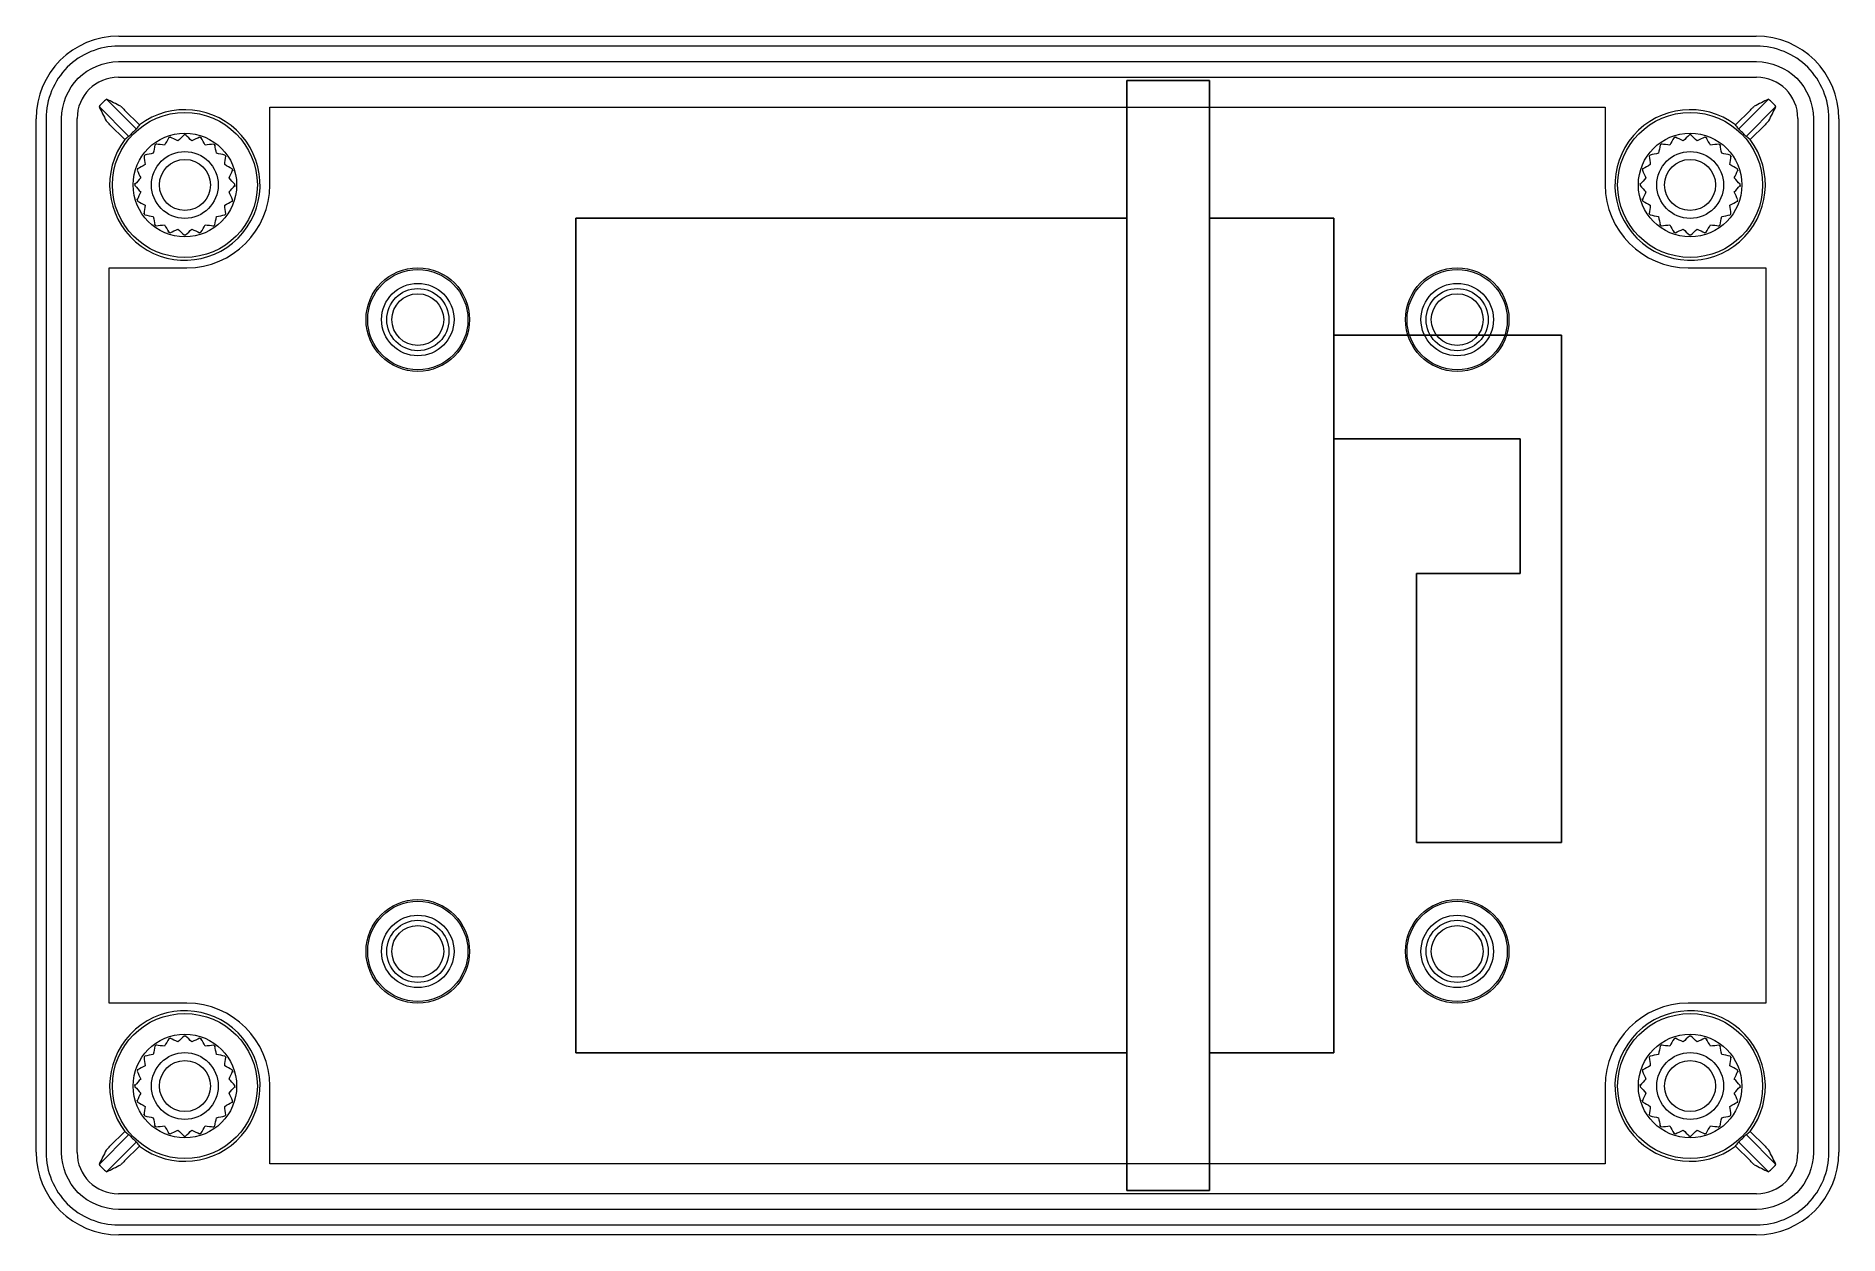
# Model space of a CAD drawing. Header units: millimetres. Extents: x 36.7 to 123.8, y 36.8 to 94.7.
import ezdxf

# ---------------------------------------------------------------- set-up
doc = ezdxf.new("R2010")
doc.units = ezdxf.units.MM
doc.layers.add('Visible (ANSI)', color=7, linetype='Continuous', lineweight=9)

msp = doc.modelspace()

# ---------------------------------------------------------------- linework, layer by layer
for p, q in [((89.388, 85.9), (89.388, 92.55)), ((89.388, 92.55), (93.388, 92.55)), ((93.388, 92.55), (93.388, 38.95)), ((62.788, 85.9), (89.388, 85.9)), ((62.788, 45.6), (62.788, 85.9)), ((89.388, 85.9), (89.388, 45.6)), ((93.388, 85.9), (99.388, 85.9)), ((99.388, 45.6), (99.388, 85.9)), ((110.388, 80.25), (99.388, 80.25)), ((110.388, 80.25), (110.388, 55.75)), ((108.388, 75.25), (99.388, 75.25)), ((108.388, 68.75), (108.388, 75.25)), ((103.388, 55.75), (103.388, 68.75)), ((103.388, 68.75), (108.388, 68.75)), ((110.388, 55.75), (103.388, 55.75)), ((89.388, 45.6), (62.788, 45.6)), ((89.388, 45.6), (89.388, 38.95)), ((93.388, 45.6), (99.388, 45.6)), ((89.388, 38.95), (93.388, 38.95))]:
    msp.add_line(p, q)
at = {"layer": 'Visible (ANSI)'}
for p, q in [((119.807, 94.205), (40.693, 94.205)), ((40.71, 94.687), (119.79, 94.687)), ((40.695, 93.454), (119.805, 93.454)), ((40.695, 92.704), (119.805, 92.704)), ((40.12, 91.641), (41.561, 90.2)), ((118.939, 90.2), (120.38, 91.641)), ((36.713, 40.81), (36.713, 90.69)), ((37.195, 90.707), (37.195, 40.793)), ((37.946, 40.795), (37.946, 90.705)), ((38.696, 40.795), (38.696, 90.705)), ((41.2, 89.839), (39.759, 91.28)), ((40.99, 91.117), (41.709, 90.398)), ((48, 87.5), (48, 91.25)), ((48, 91.25), (112.5, 91.25)), ((112.5, 91.25), (112.5, 87.5)), ((118.791, 90.398), (119.51, 91.117)), ((120.741, 91.28), (119.3, 89.839)), ((121.804, 90.705), (121.804, 40.795)), ((122.554, 90.705), (122.554, 40.795)), ((123.305, 40.793), (123.305, 90.707)), ((123.787, 90.69), (123.787, 40.81)), ((41.002, 89.691), (40.283, 90.41)), ((120.217, 90.41), (119.498, 89.691)), ((40.25, 83.5), (44, 83.5)), ((40.25, 48), (40.25, 83.5)), ((116.5, 83.5), (120.25, 83.5)), ((120.25, 83.5), (120.25, 48)), ((44, 48), (40.25, 48)), ((120.25, 48), (116.5, 48)), ((48, 40.25), (48, 44)), ((112.5, 44), (112.5, 40.25)), ((40.283, 41.09), (41.002, 41.809)), ((119.498, 41.809), (120.217, 41.09)), ((39.759, 40.22), (41.2, 41.661)), ((41.561, 41.3), (40.12, 39.859)), ((41.709, 41.102), (40.99, 40.383)), ((119.51, 40.383), (118.791, 41.102)), ((120.38, 39.859), (118.939, 41.3)), ((119.3, 41.661), (120.741, 40.22)), ((112.5, 40.25), (48, 40.25)), ((119.805, 38.796), (40.695, 38.796)), ((119.805, 38.046), (40.695, 38.046)), ((40.693, 37.295), (119.807, 37.295)), ((119.79, 36.813), (40.71, 36.813))]:
    msp.add_line(p, q, dxfattribs=at)
for centre, radius in [((43.9, 87.5), 3.5), ((116.6, 87.5), 3.5), ((43.9, 87.5), 2.5), ((116.6, 87.5), 2.5), ((43.9, 87.5), 1.613), ((116.6, 87.5), 1.613), ((43.9, 87.5), 1.232), ((116.6, 87.5), 1.232), ((55.15, 81), 2.5), ((55.15, 81), 2.421), ((55.15, 81), 1.75), ((105.35, 81), 2.5), ((105.35, 81), 2.421), ((105.35, 81), 1.75), ((55.15, 81), 1.5), ((55.15, 81), 1.25), ((105.35, 81), 1.5), ((105.35, 81), 1.25), ((55.15, 50.5), 2.5), ((55.15, 50.5), 2.421), ((55.15, 50.5), 1.75), ((105.35, 50.5), 2.5), ((105.35, 50.5), 2.421), ((105.35, 50.5), 1.75), ((55.15, 50.5), 1.5), ((55.15, 50.5), 1.25), ((105.35, 50.5), 1.5), ((105.35, 50.5), 1.25), ((43.9, 44), 3.5), ((116.6, 44), 3.5), ((43.9, 44), 2.5), ((116.6, 44), 2.5), ((43.9, 44), 1.613), ((116.6, 44), 1.613), ((43.9, 44), 1.232), ((116.6, 44), 1.232)]:
    msp.add_circle(centre, radius, dxfattribs=at)
for centre, radius, start, end in [((43.9, 87.5), 3.633, 142.91039, 127.08961), ((116.6, 87.5), 3.633, 52.91039, 37.08961), ((43.9, 87.5), 3.572, 130.89613, 139.10387), ((43.9, 87.5), 2.413, 107.19668, 108.80332), ((43.9, 87.5), 2.413, 89.19668, 90.80332), ((43.9, 87.5), 2.413, 71.19668, 72.80332), ((116.6, 87.5), 2.413, 107.19668, 108.80332), ((116.6, 87.5), 2.413, 89.19668, 90.80332), ((116.6, 87.5), 2.413, 71.19668, 72.80332), ((116.6, 87.5), 3.572, 40.89613, 49.10387), ((43.9, 87.5), 2.413, 143.19668, 144.80332), ((43.9, 87.5), 2.413, 125.19668, 126.80332), ((43.9, 87.5), 2.413, 53.19668, 54.80332), ((43.9, 87.5), 2.413, 35.19668, 36.80332), ((116.6, 87.5), 2.413, 143.19668, 144.80332), ((116.6, 87.5), 2.413, 125.19668, 126.80332), ((116.6, 87.5), 2.413, 53.19668, 54.80332), ((116.6, 87.5), 2.413, 35.19668, 36.80332), ((43.9, 87.5), 2.413, 161.19668, 162.80332), ((43.9, 87.5), 2.413, 17.19668, 18.80332), ((116.6, 87.5), 2.413, 161.19668, 162.80332), ((116.6, 87.5), 2.413, 17.19668, 18.80332), ((43.9, 87.5), 2.413, 179.19668, 180.80332), ((44, 87.5), 4, 270, 0), ((43.9, 87.5), 2.413, 359.19668, 0.80332), ((116.5, 87.5), 4, 180, 270), ((116.6, 87.5), 2.413, 179.19668, 180.80332), ((116.6, 87.5), 2.413, 359.19668, 0.80332), ((43.9, 87.5), 2.413, 197.19668, 198.80332), ((43.9, 87.5), 2.413, 341.19668, 342.80332), ((116.6, 87.5), 2.413, 197.19668, 198.80332), ((116.6, 87.5), 2.413, 341.19668, 342.80332), ((43.9, 87.5), 2.413, 215.19668, 216.80332), ((43.9, 87.5), 2.413, 233.19668, 234.80332), ((43.9, 87.5), 2.413, 305.19668, 306.80332), ((43.9, 87.5), 2.413, 323.19668, 324.80332), ((116.6, 87.5), 2.413, 215.19668, 216.80332), ((116.6, 87.5), 2.413, 233.19668, 234.80332), ((116.6, 87.5), 2.413, 305.19668, 306.80332), ((116.6, 87.5), 2.413, 323.19668, 324.80332), ((43.9, 87.5), 2.413, 251.19668, 252.80332), ((43.9, 87.5), 2.413, 269.19668, 270.80332), ((43.9, 87.5), 2.413, 287.19668, 288.80332), ((116.6, 87.5), 2.413, 251.19668, 252.80332), ((116.6, 87.5), 2.413, 269.19668, 270.80332), ((116.6, 87.5), 2.413, 287.19668, 288.80332), ((44, 44), 4, 0, 90), ((116.5, 44), 4, 90, 180), ((43.9, 44), 3.633, 232.91039, 217.08961), ((116.6, 44), 3.633, 322.91039, 307.08961), ((43.9, 44), 2.413, 107.19668, 108.80332), ((43.9, 44), 2.413, 89.19668, 90.80332), ((43.9, 44), 2.413, 71.19668, 72.80332), ((116.6, 44), 2.413, 107.19668, 108.80332), ((116.6, 44), 2.413, 89.19668, 90.80332), ((116.6, 44), 2.413, 71.19668, 72.80332), ((43.9, 44), 2.413, 143.19668, 144.80332), ((43.9, 44), 2.413, 125.19668, 126.80332), ((43.9, 44), 2.413, 53.19668, 54.80332), ((43.9, 44), 2.413, 35.19668, 36.80332), ((116.6, 44), 2.413, 143.19668, 144.80332), ((116.6, 44), 2.413, 125.19668, 126.80332), ((116.6, 44), 2.413, 53.19668, 54.80332), ((116.6, 44), 2.413, 35.19668, 36.80332), ((43.9, 44), 2.413, 161.19668, 162.80332), ((43.9, 44), 2.413, 17.19668, 18.80332), ((116.6, 44), 2.413, 161.19668, 162.80332), ((116.6, 44), 2.413, 17.19668, 18.80332), ((43.9, 44), 2.413, 179.19668, 180.80332), ((43.9, 44), 2.413, 359.19668, 0.80332), ((116.6, 44), 2.413, 179.19668, 180.80332), ((116.6, 44), 2.413, 359.19668, 0.80332), ((43.9, 44), 2.413, 197.19668, 198.80332), ((43.9, 44), 2.413, 341.19668, 342.80332), ((116.6, 44), 2.413, 197.19668, 198.80332), ((116.6, 44), 2.413, 341.19668, 342.80332), ((43.9, 44), 2.413, 215.19668, 216.80332), ((43.9, 44), 2.413, 233.19668, 234.80332), ((43.9, 44), 2.413, 305.19668, 306.80332), ((43.9, 44), 2.413, 323.19668, 324.80332), ((116.6, 44), 2.413, 215.19668, 216.80332), ((116.6, 44), 2.413, 233.19668, 234.80332), ((116.6, 44), 2.413, 305.19668, 306.80332), ((116.6, 44), 2.413, 323.19668, 324.80332), ((43.9, 44), 3.572, 220.89613, 229.10387), ((43.9, 44), 2.413, 251.19668, 252.80332), ((43.9, 44), 2.413, 269.19668, 270.80332), ((43.9, 44), 2.413, 287.19668, 288.80332), ((116.6, 44), 2.413, 251.19668, 252.80332), ((116.6, 44), 2.413, 269.19668, 270.80332), ((116.6, 44), 2.413, 287.19668, 288.80332), ((116.6, 44), 3.572, 310.89613, 319.10387)]:
    msp.add_arc(centre, radius, start, end, dxfattribs=at)
for centre, major_axis, ratio, start_param, end_param in [((40.715, 90.685), (-2.832, 2.832), 0.998783, 5.498396, 7.067974), ((119.785, 90.685), (2.832, 2.832), 0.998783, 5.498396, 7.067974), ((40.698, 90.702), (-1.416, 1.416), 0.998783, 5.498396, 7.067974), ((119.802, 90.702), (1.416, 1.416), 0.998783, 5.498396, 7.067974), ((41.344, 90.056), (-1.416, 1.416), 0.998783, 6.15502, 6.41135), ((40.832, 90.568), (-5.59, 2.895), 0.101071, 4.769881, 4.892251), ((119.668, 90.568), (5.59, 2.895), 0.101071, 1.390934, 1.513304), ((119.156, 90.056), (1.416, 1.416), 0.998783, 6.15502, 6.41135), ((40.832, 90.568), (-2.895, 5.59), 0.101071, 1.390934, 1.513304), ((119.668, 90.568), (2.895, 5.59), 0.101071, 4.769881, 4.892251), ((43.239, 86.839), (-2.646, -2.646), 0.968252, 4.529713, 4.59577), ((44.561, 88.161), (2.646, 2.646), 0.968252, 1.687415, 1.753472), ((115.939, 88.161), (-2.646, 2.646), 0.968252, 4.529713, 4.59577), ((117.261, 86.839), (-2.646, 2.646), 0.968252, 4.829008, 4.895065), ((43.239, 44.661), (-2.646, 2.646), 0.968252, 1.687415, 1.753472), ((117.261, 44.661), (2.646, 2.646), 0.968252, 4.529713, 4.59577), ((44.561, 43.339), (-2.646, 2.646), 0.968252, 1.388121, 1.454177), ((115.939, 43.339), (-2.646, -2.646), 0.968252, 1.687415, 1.753472), ((40.715, 40.815), (-2.832, -2.832), 0.998783, 5.498396, 7.067974), ((40.698, 40.798), (-1.416, -1.416), 0.998783, 5.498396, 7.067974), ((40.832, 40.932), (-2.895, -5.59), 0.101071, 4.769881, 4.892251), ((41.344, 41.444), (-1.416, -1.416), 0.998783, 6.15502, 6.41135), ((40.832, 40.932), (-5.59, -2.895), 0.101071, 1.390934, 1.513304), ((119.668, 40.932), (5.59, -2.895), 0.101071, 4.769881, 4.892251), ((119.785, 40.815), (2.832, -2.832), 0.998783, 5.498396, 7.067974), ((119.802, 40.798), (1.416, -1.416), 0.998783, 5.498396, 7.067974), ((119.156, 41.444), (1.416, -1.416), 0.998783, 6.15502, 6.41135), ((119.668, 40.932), (2.895, -5.59), 0.101071, 1.390934, 1.513304)]:
    msp.add_ellipse(centre, major_axis=major_axis, ratio=ratio, start_param=start_param, end_param=end_param, dxfattribs=at)
for points in [[(40.693, 94.205), (39.777, 94.205), (37.953, 93.447), (37.195, 91.623), (37.195, 90.707)], [(123.305, 90.707), (123.305, 91.623), (122.547, 93.447), (120.723, 94.205), (119.807, 94.205)], [(37.946, 90.705), (37.946, 91.424), (38.542, 92.858), (39.976, 93.454), (40.695, 93.454)], [(119.805, 93.454), (120.524, 93.454), (121.958, 92.858), (122.554, 91.424), (122.554, 90.705)], [(43.122, 89.784), (43.055, 89.664), (42.987, 89.544), (42.92, 89.424)], [(43.187, 89.805), (43.2, 89.809), (43.213, 89.813), (43.226, 89.817)], [(43.562, 89.632), (43.437, 89.69), (43.312, 89.748), (43.187, 89.805)], [(43.866, 89.913), (43.765, 89.819), (43.664, 89.726), (43.562, 89.632)], [(44.238, 89.632), (44.136, 89.726), (44.035, 89.819), (43.934, 89.913)], [(43.934, 89.913), (43.947, 89.913), (43.961, 89.912), (43.974, 89.912)], [(44.613, 89.805), (44.488, 89.748), (44.363, 89.69), (44.238, 89.632)], [(44.88, 89.424), (44.813, 89.544), (44.745, 89.664), (44.678, 89.784)], [(44.678, 89.784), (44.691, 89.78), (44.703, 89.775), (44.716, 89.771)], [(115.822, 89.784), (115.755, 89.664), (115.687, 89.544), (115.62, 89.424)], [(115.887, 89.805), (115.9, 89.809), (115.913, 89.813), (115.926, 89.817)], [(116.262, 89.632), (116.137, 89.69), (116.012, 89.748), (115.887, 89.805)], [(116.566, 89.913), (116.465, 89.819), (116.364, 89.726), (116.262, 89.632)], [(116.938, 89.632), (116.836, 89.726), (116.735, 89.819), (116.634, 89.913)], [(116.634, 89.913), (116.647, 89.913), (116.661, 89.912), (116.674, 89.912)], [(117.313, 89.805), (117.188, 89.748), (117.063, 89.69), (116.938, 89.632)], [(117.58, 89.424), (117.513, 89.544), (117.445, 89.664), (117.378, 89.784)], [(117.378, 89.784), (117.391, 89.78), (117.403, 89.775), (117.416, 89.771)], [(41.928, 88.891), (41.944, 88.754), (41.96, 88.617), (41.976, 88.48)], [(42.373, 89.027), (42.238, 89), (42.103, 88.973), (41.968, 88.946)], [(41.968, 88.946), (41.976, 88.956), (41.984, 88.967), (41.993, 88.978)], [(42.454, 89.432), (42.427, 89.297), (42.4, 89.162), (42.373, 89.027)], [(42.509, 89.472), (42.52, 89.48), (42.531, 89.487), (42.543, 89.495)], [(42.92, 89.424), (42.783, 89.44), (42.646, 89.456), (42.509, 89.472)], [(45.291, 89.472), (45.154, 89.456), (45.017, 89.44), (44.88, 89.424)], [(45.427, 89.027), (45.4, 89.162), (45.373, 89.297), (45.346, 89.432)], [(45.346, 89.432), (45.356, 89.424), (45.367, 89.416), (45.378, 89.407)], [(45.832, 88.946), (45.697, 88.973), (45.562, 89), (45.427, 89.027)], [(45.824, 88.48), (45.84, 88.617), (45.856, 88.754), (45.872, 88.891)], [(45.872, 88.891), (45.88, 88.88), (45.887, 88.869), (45.895, 88.857)], [(114.628, 88.891), (114.644, 88.754), (114.66, 88.617), (114.676, 88.48)], [(115.073, 89.027), (114.938, 89), (114.803, 88.973), (114.668, 88.946)], [(114.668, 88.946), (114.676, 88.956), (114.684, 88.967), (114.693, 88.978)], [(115.154, 89.432), (115.127, 89.297), (115.1, 89.162), (115.073, 89.027)], [(115.209, 89.472), (115.22, 89.48), (115.231, 89.487), (115.243, 89.495)], [(115.62, 89.424), (115.483, 89.44), (115.346, 89.456), (115.209, 89.472)], [(117.991, 89.472), (117.854, 89.456), (117.717, 89.44), (117.58, 89.424)], [(118.127, 89.027), (118.1, 89.162), (118.073, 89.297), (118.046, 89.432)], [(118.046, 89.432), (118.056, 89.424), (118.067, 89.416), (118.078, 89.407)], [(118.532, 88.946), (118.397, 88.973), (118.262, 89), (118.127, 89.027)], [(118.524, 88.48), (118.54, 88.617), (118.556, 88.754), (118.572, 88.891)], [(118.572, 88.891), (118.58, 88.88), (118.587, 88.869), (118.595, 88.857)], [(41.595, 88.213), (41.652, 88.088), (41.71, 87.963), (41.768, 87.838)], [(41.976, 88.48), (41.856, 88.413), (41.736, 88.345), (41.616, 88.278)], [(41.616, 88.278), (41.62, 88.291), (41.625, 88.303), (41.629, 88.316)], [(46.184, 88.278), (46.064, 88.345), (45.944, 88.413), (45.824, 88.48)], [(46.032, 87.838), (46.09, 87.963), (46.148, 88.088), (46.205, 88.213)], [(46.205, 88.213), (46.209, 88.2), (46.213, 88.187), (46.217, 88.174)], [(114.295, 88.213), (114.352, 88.088), (114.41, 87.963), (114.468, 87.838)], [(114.676, 88.48), (114.556, 88.413), (114.436, 88.345), (114.316, 88.278)], [(114.316, 88.278), (114.32, 88.291), (114.325, 88.303), (114.329, 88.316)], [(118.884, 88.278), (118.764, 88.345), (118.644, 88.413), (118.524, 88.48)], [(118.732, 87.838), (118.79, 87.963), (118.848, 88.088), (118.905, 88.213)], [(118.905, 88.213), (118.909, 88.2), (118.913, 88.187), (118.917, 88.174)], [(41.768, 87.838), (41.674, 87.736), (41.581, 87.635), (41.487, 87.534)], [(41.487, 87.534), (41.487, 87.547), (41.488, 87.561), (41.488, 87.574)], [(41.487, 87.466), (41.581, 87.365), (41.674, 87.264), (41.768, 87.162)], [(41.768, 87.162), (41.71, 87.037), (41.652, 86.912), (41.595, 86.787)], [(46.313, 87.534), (46.219, 87.635), (46.126, 87.736), (46.032, 87.838)], [(46.032, 87.162), (46.126, 87.264), (46.219, 87.365), (46.313, 87.466)], [(46.205, 86.787), (46.148, 86.912), (46.09, 87.037), (46.032, 87.162)], [(46.313, 87.466), (46.313, 87.453), (46.312, 87.439), (46.312, 87.426)], [(114.468, 87.838), (114.374, 87.736), (114.281, 87.635), (114.187, 87.534)], [(114.187, 87.534), (114.187, 87.547), (114.188, 87.561), (114.188, 87.574)], [(114.187, 87.466), (114.281, 87.365), (114.374, 87.264), (114.468, 87.162)], [(114.468, 87.162), (114.41, 87.037), (114.352, 86.912), (114.295, 86.787)], [(119.013, 87.534), (118.919, 87.635), (118.826, 87.736), (118.732, 87.838)], [(118.732, 87.162), (118.826, 87.264), (118.919, 87.365), (119.013, 87.466)], [(118.905, 86.787), (118.848, 86.912), (118.79, 87.037), (118.732, 87.162)], [(119.013, 87.466), (119.013, 87.453), (119.012, 87.439), (119.012, 87.426)], [(41.595, 86.787), (41.591, 86.8), (41.587, 86.813), (41.583, 86.826)], [(41.616, 86.722), (41.736, 86.655), (41.856, 86.587), (41.976, 86.52)], [(41.976, 86.52), (41.96, 86.383), (41.944, 86.246), (41.928, 86.109)], [(45.824, 86.52), (45.944, 86.587), (46.064, 86.655), (46.184, 86.722)], [(45.872, 86.109), (45.856, 86.246), (45.84, 86.383), (45.824, 86.52)], [(46.184, 86.722), (46.18, 86.709), (46.175, 86.697), (46.171, 86.684)], [(114.295, 86.787), (114.291, 86.8), (114.287, 86.813), (114.283, 86.826)], [(114.316, 86.722), (114.436, 86.655), (114.556, 86.587), (114.676, 86.52)], [(114.676, 86.52), (114.66, 86.383), (114.644, 86.246), (114.628, 86.109)], [(118.524, 86.52), (118.644, 86.587), (118.764, 86.655), (118.884, 86.722)], [(118.572, 86.109), (118.556, 86.246), (118.54, 86.383), (118.524, 86.52)], [(118.884, 86.722), (118.88, 86.709), (118.875, 86.697), (118.871, 86.684)], [(41.928, 86.109), (41.92, 86.12), (41.913, 86.131), (41.905, 86.143)], [(41.968, 86.054), (42.103, 86.027), (42.238, 86), (42.373, 85.973)], [(42.373, 85.973), (42.4, 85.838), (42.427, 85.703), (42.454, 85.568)], [(42.454, 85.568), (42.444, 85.576), (42.433, 85.584), (42.422, 85.593)], [(42.509, 85.528), (42.646, 85.544), (42.783, 85.56), (42.92, 85.576)], [(42.92, 85.576), (42.987, 85.456), (43.055, 85.336), (43.122, 85.216)], [(43.187, 85.195), (43.312, 85.252), (43.437, 85.31), (43.562, 85.368)], [(43.562, 85.368), (43.664, 85.274), (43.765, 85.181), (43.866, 85.087)], [(43.934, 85.087), (44.035, 85.181), (44.136, 85.274), (44.238, 85.368)], [(44.238, 85.368), (44.363, 85.31), (44.488, 85.252), (44.613, 85.195)], [(44.678, 85.216), (44.745, 85.336), (44.813, 85.456), (44.88, 85.576)], [(44.88, 85.576), (45.017, 85.56), (45.154, 85.544), (45.291, 85.528)], [(45.291, 85.528), (45.28, 85.52), (45.269, 85.513), (45.257, 85.505)], [(45.346, 85.568), (45.373, 85.703), (45.4, 85.838), (45.427, 85.973)], [(45.427, 85.973), (45.562, 86), (45.697, 86.027), (45.832, 86.054)], [(45.832, 86.054), (45.824, 86.044), (45.816, 86.033), (45.807, 86.022)], [(114.628, 86.109), (114.62, 86.12), (114.613, 86.131), (114.605, 86.143)], [(114.668, 86.054), (114.803, 86.027), (114.938, 86), (115.073, 85.973)], [(115.073, 85.973), (115.1, 85.838), (115.127, 85.703), (115.154, 85.568)], [(115.154, 85.568), (115.144, 85.576), (115.133, 85.584), (115.122, 85.593)], [(115.209, 85.528), (115.346, 85.544), (115.483, 85.56), (115.62, 85.576)], [(115.62, 85.576), (115.687, 85.456), (115.755, 85.336), (115.822, 85.216)], [(115.887, 85.195), (116.012, 85.252), (116.137, 85.31), (116.262, 85.368)], [(116.262, 85.368), (116.364, 85.274), (116.465, 85.181), (116.566, 85.087)], [(116.634, 85.087), (116.735, 85.181), (116.836, 85.274), (116.938, 85.368)], [(116.938, 85.368), (117.063, 85.31), (117.188, 85.252), (117.313, 85.195)], [(117.378, 85.216), (117.445, 85.336), (117.513, 85.456), (117.58, 85.576)], [(117.58, 85.576), (117.717, 85.56), (117.854, 85.544), (117.991, 85.528)], [(117.991, 85.528), (117.98, 85.52), (117.969, 85.513), (117.957, 85.505)], [(118.046, 85.568), (118.073, 85.703), (118.1, 85.838), (118.127, 85.973)], [(118.127, 85.973), (118.262, 86), (118.397, 86.027), (118.532, 86.054)], [(118.532, 86.054), (118.524, 86.044), (118.516, 86.033), (118.507, 86.022)], [(43.122, 85.216), (43.109, 85.22), (43.097, 85.225), (43.084, 85.229)], [(43.866, 85.087), (43.853, 85.087), (43.839, 85.088), (43.826, 85.088)], [(44.613, 85.195), (44.6, 85.191), (44.587, 85.187), (44.574, 85.183)], [(115.822, 85.216), (115.809, 85.22), (115.797, 85.225), (115.784, 85.229)], [(116.566, 85.087), (116.553, 85.087), (116.539, 85.088), (116.526, 85.088)], [(117.313, 85.195), (117.3, 85.191), (117.287, 85.187), (117.274, 85.183)], [(43.122, 46.284), (43.055, 46.164), (42.987, 46.044), (42.92, 45.924)], [(43.187, 46.305), (43.2, 46.309), (43.213, 46.313), (43.226, 46.317)], [(43.562, 46.132), (43.437, 46.19), (43.312, 46.248), (43.187, 46.305)], [(43.866, 46.413), (43.765, 46.319), (43.664, 46.226), (43.562, 46.132)], [(44.238, 46.132), (44.136, 46.226), (44.035, 46.319), (43.934, 46.413)], [(43.934, 46.413), (43.947, 46.413), (43.961, 46.412), (43.974, 46.412)], [(44.613, 46.305), (44.488, 46.248), (44.363, 46.19), (44.238, 46.132)], [(44.88, 45.924), (44.813, 46.044), (44.745, 46.164), (44.678, 46.284)], [(44.678, 46.284), (44.691, 46.28), (44.703, 46.275), (44.716, 46.271)], [(115.822, 46.284), (115.755, 46.164), (115.687, 46.044), (115.62, 45.924)], [(115.887, 46.305), (115.9, 46.309), (115.913, 46.313), (115.926, 46.317)], [(116.262, 46.132), (116.137, 46.19), (116.012, 46.248), (115.887, 46.305)], [(116.566, 46.413), (116.465, 46.319), (116.364, 46.226), (116.262, 46.132)], [(116.938, 46.132), (116.836, 46.226), (116.735, 46.319), (116.634, 46.413)], [(116.634, 46.413), (116.647, 46.413), (116.661, 46.412), (116.674, 46.412)], [(117.313, 46.305), (117.188, 46.248), (117.063, 46.19), (116.938, 46.132)], [(117.58, 45.924), (117.513, 46.044), (117.445, 46.164), (117.378, 46.284)], [(117.378, 46.284), (117.391, 46.28), (117.403, 46.275), (117.416, 46.271)], [(41.928, 45.391), (41.944, 45.254), (41.96, 45.117), (41.976, 44.98)], [(42.373, 45.527), (42.238, 45.5), (42.103, 45.473), (41.968, 45.446)], [(41.968, 45.446), (41.976, 45.456), (41.984, 45.467), (41.993, 45.478)], [(42.454, 45.932), (42.427, 45.797), (42.4, 45.662), (42.373, 45.527)], [(42.509, 45.972), (42.52, 45.98), (42.531, 45.987), (42.543, 45.995)], [(42.92, 45.924), (42.783, 45.94), (42.646, 45.956), (42.509, 45.972)], [(45.291, 45.972), (45.154, 45.956), (45.017, 45.94), (44.88, 45.924)], [(45.427, 45.527), (45.4, 45.662), (45.373, 45.797), (45.346, 45.932)], [(45.346, 45.932), (45.356, 45.924), (45.367, 45.916), (45.378, 45.907)], [(45.832, 45.446), (45.697, 45.473), (45.562, 45.5), (45.427, 45.527)], [(45.824, 44.98), (45.84, 45.117), (45.856, 45.254), (45.872, 45.391)], [(45.872, 45.391), (45.88, 45.38), (45.887, 45.369), (45.895, 45.357)], [(114.628, 45.391), (114.644, 45.254), (114.66, 45.117), (114.676, 44.98)], [(115.073, 45.527), (114.938, 45.5), (114.803, 45.473), (114.668, 45.446)], [(114.668, 45.446), (114.676, 45.456), (114.684, 45.467), (114.693, 45.478)], [(115.154, 45.932), (115.127, 45.797), (115.1, 45.662), (115.073, 45.527)], [(115.209, 45.972), (115.22, 45.98), (115.231, 45.987), (115.243, 45.995)], [(115.62, 45.924), (115.483, 45.94), (115.346, 45.956), (115.209, 45.972)], [(117.991, 45.972), (117.854, 45.956), (117.717, 45.94), (117.58, 45.924)], [(118.127, 45.527), (118.1, 45.662), (118.073, 45.797), (118.046, 45.932)], [(118.046, 45.932), (118.056, 45.924), (118.067, 45.916), (118.078, 45.907)], [(118.532, 45.446), (118.397, 45.473), (118.262, 45.5), (118.127, 45.527)], [(118.524, 44.98), (118.54, 45.117), (118.556, 45.254), (118.572, 45.391)], [(118.572, 45.391), (118.58, 45.38), (118.587, 45.369), (118.595, 45.357)], [(41.595, 44.713), (41.652, 44.588), (41.71, 44.463), (41.768, 44.338)], [(41.976, 44.98), (41.856, 44.913), (41.736, 44.845), (41.616, 44.778)], [(41.616, 44.778), (41.62, 44.791), (41.625, 44.803), (41.629, 44.816)], [(46.184, 44.778), (46.064, 44.845), (45.944, 44.913), (45.824, 44.98)], [(46.032, 44.338), (46.09, 44.463), (46.148, 44.588), (46.205, 44.713)], [(46.205, 44.713), (46.209, 44.7), (46.213, 44.687), (46.217, 44.674)], [(114.295, 44.713), (114.352, 44.588), (114.41, 44.463), (114.468, 44.338)], [(114.676, 44.98), (114.556, 44.913), (114.436, 44.845), (114.316, 44.778)], [(114.316, 44.778), (114.32, 44.791), (114.325, 44.803), (114.329, 44.816)], [(118.884, 44.778), (118.764, 44.845), (118.644, 44.913), (118.524, 44.98)], [(118.732, 44.338), (118.79, 44.463), (118.848, 44.588), (118.905, 44.713)], [(118.905, 44.713), (118.909, 44.7), (118.913, 44.687), (118.917, 44.674)], [(41.768, 44.338), (41.674, 44.236), (41.581, 44.135), (41.487, 44.034)], [(41.487, 44.034), (41.487, 44.047), (41.488, 44.061), (41.488, 44.074)], [(41.487, 43.966), (41.581, 43.865), (41.674, 43.764), (41.768, 43.662)], [(41.768, 43.662), (41.71, 43.537), (41.652, 43.412), (41.595, 43.287)], [(46.313, 44.034), (46.219, 44.135), (46.126, 44.236), (46.032, 44.338)], [(46.032, 43.662), (46.126, 43.764), (46.219, 43.865), (46.313, 43.966)], [(46.205, 43.287), (46.148, 43.412), (46.09, 43.537), (46.032, 43.662)], [(46.313, 43.966), (46.313, 43.953), (46.312, 43.939), (46.312, 43.926)], [(114.468, 44.338), (114.374, 44.236), (114.281, 44.135), (114.187, 44.034)], [(114.187, 44.034), (114.187, 44.047), (114.188, 44.061), (114.188, 44.074)], [(114.187, 43.966), (114.281, 43.865), (114.374, 43.764), (114.468, 43.662)], [(114.468, 43.662), (114.41, 43.537), (114.352, 43.412), (114.295, 43.287)], [(119.013, 44.034), (118.919, 44.135), (118.826, 44.236), (118.732, 44.338)], [(118.732, 43.662), (118.826, 43.764), (118.919, 43.865), (119.013, 43.966)], [(118.905, 43.287), (118.848, 43.412), (118.79, 43.537), (118.732, 43.662)], [(119.013, 43.966), (119.013, 43.953), (119.012, 43.939), (119.012, 43.926)], [(41.595, 43.287), (41.591, 43.3), (41.587, 43.313), (41.583, 43.326)], [(41.616, 43.222), (41.736, 43.155), (41.856, 43.087), (41.976, 43.02)], [(41.976, 43.02), (41.96, 42.883), (41.944, 42.746), (41.928, 42.609)], [(45.824, 43.02), (45.944, 43.087), (46.064, 43.155), (46.184, 43.222)], [(45.872, 42.609), (45.856, 42.746), (45.84, 42.883), (45.824, 43.02)], [(46.184, 43.222), (46.18, 43.209), (46.175, 43.197), (46.171, 43.184)], [(114.295, 43.287), (114.291, 43.3), (114.287, 43.313), (114.283, 43.326)], [(114.316, 43.222), (114.436, 43.155), (114.556, 43.087), (114.676, 43.02)], [(114.676, 43.02), (114.66, 42.883), (114.644, 42.746), (114.628, 42.609)], [(118.524, 43.02), (118.644, 43.087), (118.764, 43.155), (118.884, 43.222)], [(118.572, 42.609), (118.556, 42.746), (118.54, 42.883), (118.524, 43.02)], [(118.884, 43.222), (118.88, 43.209), (118.875, 43.197), (118.871, 43.184)], [(41.928, 42.609), (41.92, 42.62), (41.913, 42.631), (41.905, 42.643)], [(41.968, 42.554), (42.103, 42.527), (42.238, 42.5), (42.373, 42.473)], [(42.373, 42.473), (42.4, 42.338), (42.427, 42.203), (42.454, 42.068)], [(42.454, 42.068), (42.444, 42.076), (42.433, 42.084), (42.422, 42.093)], [(42.509, 42.028), (42.646, 42.044), (42.783, 42.06), (42.92, 42.076)], [(42.92, 42.076), (42.987, 41.956), (43.055, 41.836), (43.122, 41.716)], [(43.187, 41.695), (43.312, 41.752), (43.437, 41.81), (43.562, 41.868)], [(43.562, 41.868), (43.664, 41.774), (43.765, 41.681), (43.866, 41.587)], [(43.934, 41.587), (44.035, 41.681), (44.136, 41.774), (44.238, 41.868)], [(44.238, 41.868), (44.363, 41.81), (44.488, 41.752), (44.613, 41.695)], [(44.678, 41.716), (44.745, 41.836), (44.813, 41.956), (44.88, 42.076)], [(44.88, 42.076), (45.017, 42.06), (45.154, 42.044), (45.291, 42.028)], [(45.291, 42.028), (45.28, 42.02), (45.269, 42.013), (45.257, 42.005)], [(45.346, 42.068), (45.373, 42.203), (45.4, 42.338), (45.427, 42.473)], [(45.427, 42.473), (45.562, 42.5), (45.697, 42.527), (45.832, 42.554)], [(45.832, 42.554), (45.824, 42.544), (45.816, 42.533), (45.807, 42.522)], [(114.628, 42.609), (114.62, 42.62), (114.613, 42.631), (114.605, 42.643)], [(114.668, 42.554), (114.803, 42.527), (114.938, 42.5), (115.073, 42.473)], [(115.073, 42.473), (115.1, 42.338), (115.127, 42.203), (115.154, 42.068)], [(115.154, 42.068), (115.144, 42.076), (115.133, 42.084), (115.122, 42.093)], [(115.209, 42.028), (115.346, 42.044), (115.483, 42.06), (115.62, 42.076)], [(115.62, 42.076), (115.687, 41.956), (115.755, 41.836), (115.822, 41.716)], [(115.887, 41.695), (116.012, 41.752), (116.137, 41.81), (116.262, 41.868)], [(116.262, 41.868), (116.364, 41.774), (116.465, 41.681), (116.566, 41.587)], [(116.634, 41.587), (116.735, 41.681), (116.836, 41.774), (116.938, 41.868)], [(116.938, 41.868), (117.063, 41.81), (117.188, 41.752), (117.313, 41.695)], [(117.378, 41.716), (117.445, 41.836), (117.513, 41.956), (117.58, 42.076)], [(117.58, 42.076), (117.717, 42.06), (117.854, 42.044), (117.991, 42.028)], [(117.991, 42.028), (117.98, 42.02), (117.969, 42.013), (117.957, 42.005)], [(118.046, 42.068), (118.073, 42.203), (118.1, 42.338), (118.127, 42.473)], [(118.127, 42.473), (118.262, 42.5), (118.397, 42.527), (118.532, 42.554)], [(118.532, 42.554), (118.524, 42.544), (118.516, 42.533), (118.507, 42.522)], [(43.122, 41.716), (43.109, 41.72), (43.097, 41.725), (43.084, 41.729)], [(43.866, 41.587), (43.853, 41.587), (43.839, 41.588), (43.826, 41.588)], [(44.613, 41.695), (44.6, 41.691), (44.587, 41.687), (44.574, 41.683)], [(115.822, 41.716), (115.809, 41.72), (115.797, 41.725), (115.784, 41.729)], [(116.566, 41.587), (116.553, 41.587), (116.539, 41.588), (116.526, 41.588)], [(117.313, 41.695), (117.3, 41.691), (117.287, 41.687), (117.274, 41.683)], [(37.195, 40.793), (37.195, 39.877), (37.953, 38.053), (39.777, 37.295), (40.693, 37.295)], [(40.695, 38.046), (39.976, 38.046), (38.542, 38.642), (37.946, 40.076), (37.946, 40.795)], [(122.554, 40.795), (122.554, 40.076), (121.958, 38.642), (120.524, 38.046), (119.805, 38.046)], [(119.807, 37.295), (120.723, 37.295), (122.547, 38.053), (123.305, 39.877), (123.305, 40.793)]]:
    msp.add_open_spline(points, degree=3, dxfattribs=at)
for points, knots in [([(40.283, 90.41), (40.26, 90.433), (40.237, 90.456), (40.194, 90.5), (40.174, 90.52), (40.14, 90.555), (40.127, 90.569), (40.108, 90.589), (40.103, 90.595), (40.102, 90.597)], [-0.03898172, -0.03898172, -0.03898172, -0.03898172, -0.02927048, -0.02927048, -0.01920881, -0.01920881, -0.00950064, -0.00950064, 0, 0, 0, 0]), ([(40.803, 91.298), (40.805, 91.297), (40.81, 91.293), (40.828, 91.276), (40.841, 91.264), (40.874, 91.232), (40.894, 91.212), (40.94, 91.167), (40.965, 91.142), (40.99, 91.117)], [-0.03904626, -0.03904626, -0.03904626, -0.03904626, -0.03001258, -0.03001258, -0.02089807, -0.02089807, -0.01059339, -0.01059339, 0, 0, 0, 0]), ([(119.51, 91.117), (119.533, 91.14), (119.556, 91.163), (119.6, 91.206), (119.62, 91.226), (119.655, 91.26), (119.669, 91.273), (119.689, 91.292), (119.695, 91.297), (119.697, 91.298)], [-0.03898172, -0.03898172, -0.03898172, -0.03898172, -0.02927048, -0.02927048, -0.01920881, -0.01920881, -0.00950064, -0.00950064, 0, 0, 0, 0]), ([(120.398, 90.597), (120.397, 90.595), (120.393, 90.59), (120.376, 90.572), (120.364, 90.559), (120.332, 90.526), (120.312, 90.506), (120.267, 90.46), (120.242, 90.435), (120.217, 90.41)], [-0.03904626, -0.03904626, -0.03904626, -0.03904626, -0.03001258, -0.03001258, -0.02089807, -0.02089807, -0.01059339, -0.01059339, 0, 0, 0, 0]), ([(40.102, 40.903), (40.103, 40.905), (40.107, 40.91), (40.124, 40.928), (40.136, 40.941), (40.168, 40.974), (40.188, 40.994), (40.233, 41.04), (40.258, 41.065), (40.283, 41.09)], [-0.03904626, -0.03904626, -0.03904626, -0.03904626, -0.03001258, -0.03001258, -0.02089807, -0.02089807, -0.01059339, -0.01059339, 0, 0, 0, 0]), ([(120.217, 41.09), (120.24, 41.067), (120.263, 41.044), (120.306, 41), (120.326, 40.98), (120.36, 40.945), (120.373, 40.931), (120.392, 40.911), (120.397, 40.905), (120.398, 40.903)], [-0.03898172, -0.03898172, -0.03898172, -0.03898172, -0.02927048, -0.02927048, -0.01920881, -0.01920881, -0.00950064, -0.00950064, 0, 0, 0, 0]), ([(40.99, 40.383), (40.967, 40.36), (40.944, 40.337), (40.9, 40.294), (40.88, 40.274), (40.845, 40.24), (40.831, 40.227), (40.811, 40.208), (40.805, 40.203), (40.803, 40.202)], [-0.03898172, -0.03898172, -0.03898172, -0.03898172, -0.02927048, -0.02927048, -0.01920881, -0.01920881, -0.00950064, -0.00950064, 0, 0, 0, 0]), ([(119.697, 40.202), (119.695, 40.203), (119.69, 40.207), (119.672, 40.224), (119.659, 40.236), (119.626, 40.268), (119.606, 40.288), (119.56, 40.333), (119.535, 40.358), (119.51, 40.383)], [-0.03904626, -0.03904626, -0.03904626, -0.03904626, -0.03001258, -0.03001258, -0.02089807, -0.02089807, -0.01059339, -0.01059339, 0, 0, 0, 0])]:
    msp.add_open_spline(points, degree=3, knots=knots, dxfattribs=at)

doc.saveas('drawing.dxf')
